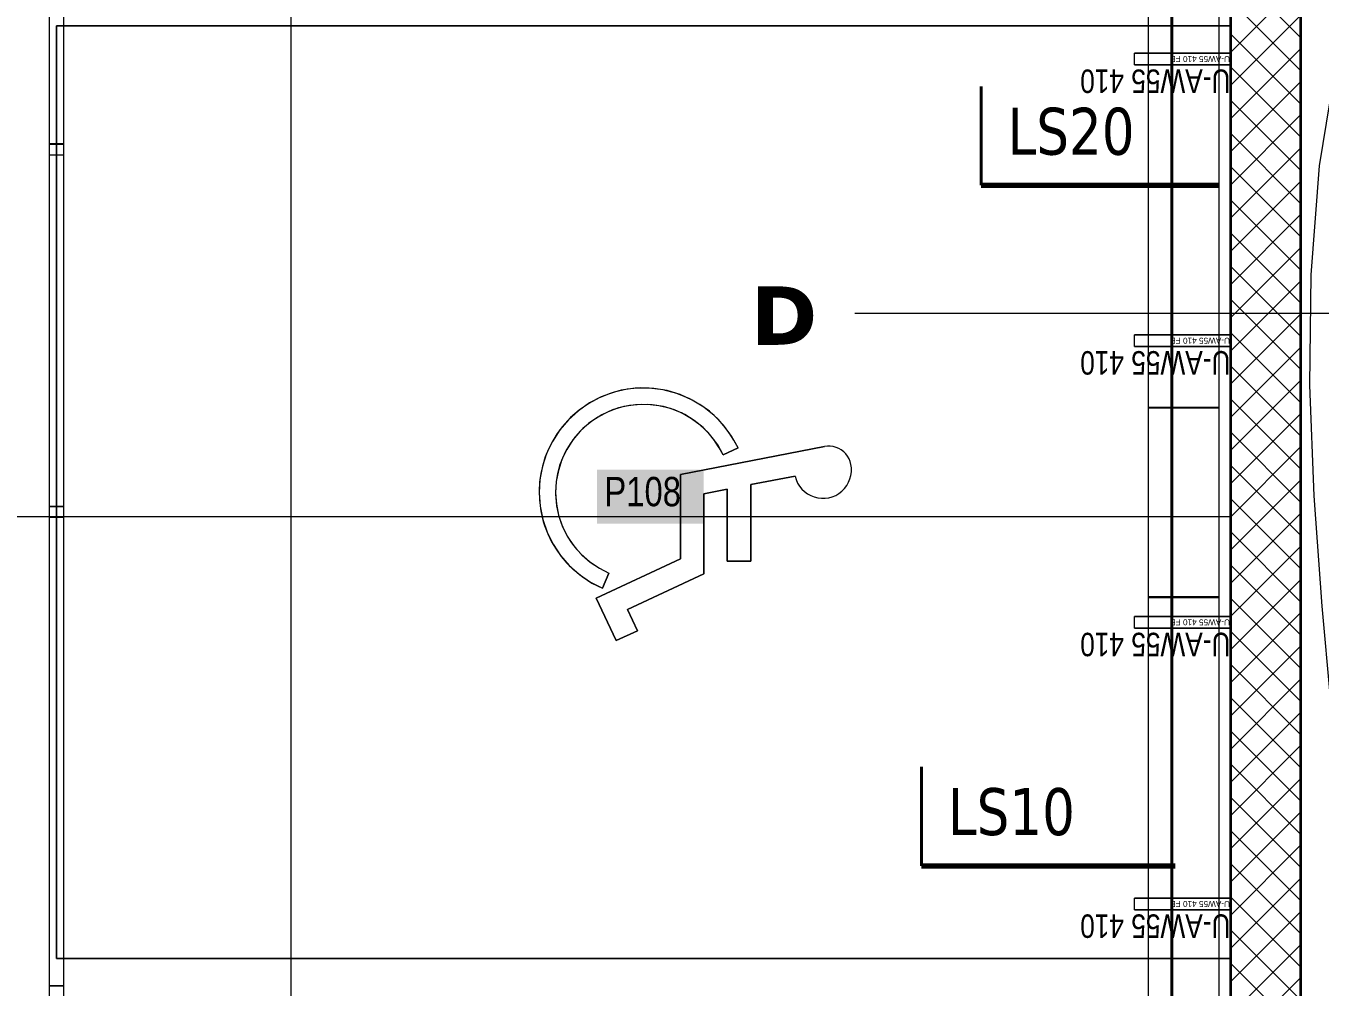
# Model space of a CAD drawing. Extents: x -1067 to 613, y -179 to 712.
# Drawn here: x -187.7 to -77.5, y -68.1 to 13.9 of the extents above; entities that cross this region are included whole.
import ezdxf
from ezdxf.lldxf.tags import DXFTag

# ---------------------------------------------------------------- set-up
doc = ezdxf.new("R2010")
doc.units = 0
doc.layers.get('0').update_dxf_attribs({"lineweight": 13})
for name, color, linetype, lineweight, true_color in [('A-____-MATC-OTLN', 7, 'Strichpunkt - Mittel', 40, 0x0080ff), ('EL01_WAN_Leitung_Licht', 7, 'Continuous', 13, 0x0080ff), ('EL01_WAN_Leuchten', 7, 'Continuous', 13, 0x0080ff), ('EL01_WAN_Trassen', 40, 'Continuous', 13, 0xffbf00), ('EL01_WAN_Trassen Befestigung', 7, 'Continuous', 13, 0xb2b200), ('G-____-____-SYMB', 7, 'Strichpunkt - Weit', 5, 0x008080), ('S-GRID-____-IDEN', 7, 'Continuous', 9, 0x5555aa)]:
    doc.layers.add(name, color=color, linetype=linetype, lineweight=lineweight, true_color=true_color)
for name, color, linetype, lineweight in [('A-FLOR-____-OTLN', 7, 'Continuous', 9), ('A-WALL-____-MCUT', 7, 'Continuous', 35), ('A-WALL-____-PATT', 7, 'Continuous', 35), ('C-PRKG-____-IDEN', 7, 'Continuous', 5), ('C-PRKG-____-OTLN', 7, 'Continuous', 9), ('S-GRID-____-OTLN', 7, 'Continuous', 5)]:
    doc.layers.add(name, color=color, linetype=linetype, lineweight=lineweight)
doc.styles.get("Standard").update_dxf_attribs({"font": 'arial.ttf'})
tags = doc.linetypes.add('_Rasterlinie_', pattern=[0.375, 0.2, -0.05, 0.075, -0.05]).pattern_tags.tags
tags[10:11] = [DXFTag(74, 4), DXFTag(75, 0), DXFTag(340, '0'), DXFTag(46, 1.0), DXFTag(50, 0.0), DXFTag(44, 0.0), DXFTag(45, 0.0)]
tags[8:9] = [DXFTag(74, 4), DXFTag(75, 0), DXFTag(340, '0'), DXFTag(46, 1.0), DXFTag(50, 0.0), DXFTag(44, 0.0), DXFTag(45, 0.0)]
tags[6:7] = [DXFTag(74, 4), DXFTag(75, 0), DXFTag(340, '0'), DXFTag(46, 1.0), DXFTag(50, 0.0), DXFTag(44, 0.0), DXFTag(45, 0.0)]
tags[4:5] = [DXFTag(74, 4), DXFTag(75, 0), DXFTag(340, '0'), DXFTag(46, 1.0), DXFTag(50, 0.0), DXFTag(44, 0.0), DXFTag(45, 0.0)]
tags = doc.linetypes.add('_Schnittlinie_', pattern=[0.3, 0.15, -0.05, 0.05, -0.05]).pattern_tags.tags
tags[10:11] = [DXFTag(74, 4), DXFTag(75, 0), DXFTag(340, '0'), DXFTag(46, 1.0), DXFTag(50, 0.0), DXFTag(44, 0.0), DXFTag(45, 0.0)]
tags[8:9] = [DXFTag(74, 4), DXFTag(75, 0), DXFTag(340, '0'), DXFTag(46, 1.0), DXFTag(50, 0.0), DXFTag(44, 0.0), DXFTag(45, 0.0)]
tags[6:7] = [DXFTag(74, 4), DXFTag(75, 0), DXFTag(340, '0'), DXFTag(46, 1.0), DXFTag(50, 0.0), DXFTag(44, 0.0), DXFTag(45, 0.0)]
tags[4:5] = [DXFTag(74, 4), DXFTag(75, 0), DXFTag(340, '0'), DXFTag(46, 1.0), DXFTag(50, 0.0), DXFTag(44, 0.0), DXFTag(45, 0.0)]
tags = doc.linetypes.add('Strichpunkt - Mittel', pattern=[0.35, 0.15, -0.1, 0, -0.1]).pattern_tags.tags
tags[10:11] = [DXFTag(74, 4), DXFTag(75, 0), DXFTag(340, '0'), DXFTag(46, 1.0), DXFTag(50, 0.0), DXFTag(44, 0.0), DXFTag(45, 0.0)]
tags[8:9] = [DXFTag(74, 4), DXFTag(75, 0), DXFTag(340, '0'), DXFTag(46, 1.0), DXFTag(50, 0.0), DXFTag(44, 0.0), DXFTag(45, 0.0)]
tags[6:7] = [DXFTag(74, 4), DXFTag(75, 0), DXFTag(340, '0'), DXFTag(46, 1.0), DXFTag(50, 0.0), DXFTag(44, 0.0), DXFTag(45, 0.0)]
tags[4:5] = [DXFTag(74, 4), DXFTag(75, 0), DXFTag(340, '0'), DXFTag(46, 1.0), DXFTag(50, 0.0), DXFTag(44, 0.0), DXFTag(45, 0.0)]
tags = doc.linetypes.add('Strichpunkt - Weit', pattern=[0.5, 0.2, -0.15, 0, -0.15]).pattern_tags.tags
tags[10:11] = [DXFTag(74, 4), DXFTag(75, 0), DXFTag(340, '0'), DXFTag(46, 1.0), DXFTag(50, 0.0), DXFTag(44, 0.0), DXFTag(45, 0.0)]
tags[8:9] = [DXFTag(74, 4), DXFTag(75, 0), DXFTag(340, '0'), DXFTag(46, 1.0), DXFTag(50, 0.0), DXFTag(44, 0.0), DXFTag(45, 0.0)]
tags[6:7] = [DXFTag(74, 4), DXFTag(75, 0), DXFTag(340, '0'), DXFTag(46, 1.0), DXFTag(50, 0.0), DXFTag(44, 0.0), DXFTag(45, 0.0)]
tags[4:5] = [DXFTag(74, 4), DXFTag(75, 0), DXFTag(340, '0'), DXFTag(46, 1.0), DXFTag(50, 0.0), DXFTag(44, 0.0), DXFTag(45, 0.0)]

# ---------------------------------------------------------------- blocks, each defined once
blk = doc.blocks.new('Referenz-A0UJ3194XE', base_point=(-1062.18, -175.86))
at = {"layer": 'A-____-MATC-OTLN', "color": 0, "linetype": 'Strichpunkt - Mittel', "ltscale": 0.4}
blk.add_line((-90.1, 560.56), (-90.1, -171.09), dxfattribs=at)
at = {"layer": 'A-FLOR-____-OTLN', "color": 0, "linetype": 'Continuous', "ltscale": 0.13}
blk.add_line((-85.1, -27.97), (-985.1, -27.97), dxfattribs=at)
at = {"layer": 'A-WALL-____-MCUT', "color": 0, "linetype": 'Continuous', "ltscale": 0.35}
for p, q in [((-85.1, 181.78), (-85.1, -171.09)), ((-79.1, -171.09), (-79.1, 172.78))]:
    blk.add_line(p, q, dxfattribs=at)
at = {"layer": 'A-WALL-____-PATT', "color": 0, "linetype": 'Continuous', "lineweight": 9, "ltscale": 0.13}
for p, q in [((-79.1, 12.84), (-85.1, 18.84)), ((-85.1, 11.6), (-79.1, 17.6)), ((-79.1, 10.02), (-85.1, 16.02)), ((-85.1, 8.77), (-79.1, 14.77)), ((-79.1, 7.19), (-85.1, 13.19)), ((-85.1, 5.94), (-79.1, 11.94)), ((-79.1, 4.36), (-85.1, 10.36)), ((-85.1, 3.11), (-79.1, 9.11)), ((-79.1, 1.53), (-85.1, 7.53)), ((-85.1, 0.29), (-79.1, 6.29)), ((-79.1, -1.3), (-85.1, 4.7)), ((-85.1, -2.54), (-79.1, 3.46)), ((-79.1, -4.13), (-85.1, 1.87)), ((-85.1, -5.37), (-79.1, 0.63)), ((-79.1, -6.96), (-85.1, -0.96)), ((-85.1, -8.2), (-79.1, -2.2)), ((-79.1, -9.78), (-85.1, -3.78)), ((-85.1, -11.03), (-79.1, -5.03)), ((-79.1, -12.61), (-85.1, -6.61)), ((-85.1, -13.86), (-79.1, -7.86)), ((-79.1, -15.44), (-85.1, -9.44)), ((-85.1, -16.68), (-79.1, -10.68)), ((-79.1, -18.27), (-85.1, -12.27)), ((-85.1, -19.51), (-79.1, -13.51)), ((-79.1, -21.1), (-85.1, -15.1)), ((-85.1, -22.34), (-79.1, -16.34)), ((-79.1, -23.93), (-85.1, -17.93)), ((-85.1, -25.17), (-79.1, -19.17)), ((-79.1, -26.75), (-85.1, -20.75)), ((-85.1, -28), (-79.1, -22)), ((-79.1, -29.58), (-85.1, -23.58)), ((-85.1, -30.83), (-79.1, -24.83)), ((-79.1, -32.41), (-85.1, -26.41)), ((-85.1, -33.66), (-79.1, -27.66)), ((-79.1, -35.24), (-85.1, -29.24)), ((-85.1, -36.48), (-79.1, -30.48)), ((-79.1, -38.07), (-85.1, -32.07)), ((-85.1, -39.31), (-79.1, -33.31)), ((-79.1, -40.9), (-85.1, -34.9)), ((-85.1, -42.14), (-79.1, -36.14)), ((-79.1, -43.72), (-85.1, -37.72)), ((-85.1, -44.97), (-79.1, -38.97)), ((-79.1, -46.55), (-85.1, -40.55)), ((-85.1, -47.8), (-79.1, -41.8)), ((-79.1, -49.38), (-85.1, -43.38)), ((-85.1, -50.63), (-79.1, -44.63)), ((-79.1, -52.21), (-85.1, -46.21)), ((-85.1, -53.45), (-79.1, -47.45)), ((-79.1, -55.04), (-85.1, -49.04)), ((-85.1, -56.28), (-79.1, -50.28)), ((-79.1, -57.87), (-85.1, -51.87)), ((-85.1, -59.11), (-79.1, -53.11)), ((-79.1, -60.7), (-85.1, -54.7)), ((-85.1, -61.94), (-79.1, -55.94)), ((-79.1, -63.52), (-85.1, -57.52)), ((-85.1, -64.77), (-79.1, -58.77)), ((-79.1, -66.35), (-85.1, -60.35)), ((-85.1, -67.6), (-79.1, -61.6)), ((-79.1, -69.18), (-85.1, -63.18)), ((-85.1, -70.42), (-79.1, -64.42)), ((-79.1, -72.01), (-85.1, -66.01)), ((-85.1, -73.25), (-79.1, -67.25))]:
    blk.add_line(p, q, dxfattribs=at)
at = {"layer": 'C-PRKG-____-IDEN', "color": 7, "linetype": 'Continuous', "ltscale": 0.13, "true_color": 0xffffff}
for points in [[(-139.05, -28.55), (-129.98, -28.55), (-139.05, -23.95)], [(-129.98, -28.55), (-139.05, -23.95), (-129.98, -23.95)]]:
    blk.add_solid(points, dxfattribs=at)
at = {"layer": 'C-PRKG-____-OTLN', "color": 0, "linetype": 'Continuous', "ltscale": 0.13}
for p, q in [((-85.1, 13.86), (-185.1, 13.86)), ((-85.1, 13.86), (-185.1, 13.86)), ((-185.1, 13.86), (-185.1, 13.86)), ((-185.1, -27.97), (-185.1, 13.86)), ((-85.1, 13.86), (-185.1, 13.86)), ((-85.1, 13.86), (-185.1, 13.86)), ((-185.1, 13.86), (-185.1, -65.63)), ((-185.1, -27.97), (-185.1, 13.86)), ((-185.1, 13.86), (-85.1, 13.86)), ((-185.1, 13.86), (-185.1, 13.86)), ((-137.95, -17.47), (-138.87, -17.84)), ((-137.61, -17.36), (-138.69, -17.75)), ((-136.99, -17.2), (-137.95, -17.47)), ((-136.5, -17.11), (-137.61, -17.36)), ((-135.8, -17.03), (-136.99, -17.2)), ((-135.35, -17), (-136.5, -17.11)), ((-134.61, -17.01), (-135.8, -17.03)), ((-134.21, -17.04), (-135.35, -17)), ((-133.42, -17.16), (-134.61, -17.01)), ((-133.08, -17.23), (-134.21, -17.04)), ((-132.26, -17.46), (-133.42, -17.16)), ((-131.98, -17.56), (-133.08, -17.23)), ((-131.16, -17.92), (-132.26, -17.46)), ((-130.94, -18.03), (-131.98, -17.56)), ((-139.71, -18.28), (-140.64, -18.94)), ((-139.75, -18.31), (-140.57, -18.88)), ((-138.87, -17.84), (-139.75, -18.31)), ((-138.69, -17.75), (-139.71, -18.28)), ((-137.22, -18.7), (-138.12, -19.04)), ((-136.77, -18.59), (-137.73, -18.87)), ((-136.28, -18.49), (-137.22, -18.7)), ((-135.78, -18.43), (-136.77, -18.59)), ((-135.31, -18.4), (-136.28, -18.49)), ((-134.77, -18.4), (-135.78, -18.43)), ((-134.35, -18.43), (-135.31, -18.4)), ((-133.78, -18.51), (-134.77, -18.4)), ((-133.4, -18.59), (-134.35, -18.43)), ((-132.8, -18.76), (-133.78, -18.51)), ((-132.47, -18.87), (-133.4, -18.59)), ((-130.29, -18.41), (-131.16, -17.92)), ((-129.96, -18.63), (-130.94, -18.03)), ((-129.48, -18.99), (-130.29, -18.41)), ((-129.07, -19.35), (-129.96, -18.63)), ((-141.49, -19.71), (-142.23, -20.58)), ((-141.32, -19.53), (-141.99, -20.27)), ((-140.64, -18.94), (-141.49, -19.71)), ((-140.57, -18.88), (-141.32, -19.53)), ((-139.49, -19.82), (-140.26, -20.46)), ((-138.98, -19.48), (-139.77, -20.03)), ((-138.64, -19.29), (-139.49, -19.82)), ((-138.12, -19.04), (-138.98, -19.48)), ((-137.73, -18.87), (-138.64, -19.29)), ((-131.87, -19.13), (-132.8, -18.76)), ((-131.59, -19.27), (-132.47, -18.87)), ((-131, -19.62), (-131.87, -19.13)), ((-130.77, -19.77), (-131.59, -19.27)), ((-130.26, -20.17), (-131, -19.62)), ((-130.02, -20.38), (-130.77, -19.77)), ((-128.75, -19.66), (-129.48, -18.99)), ((-128.28, -20.18), (-129.07, -19.35)), ((-128.25, -20.22), (-128.75, -19.66)), ((-142.23, -20.58), (-142.86, -21.55)), ((-142.44, -20.87), (-142.83, -21.5)), ((-141.99, -20.27), (-142.44, -20.87)), ((-140.49, -20.68), (-141.11, -21.42)), ((-140.26, -20.46), (-140.94, -21.2)), ((-139.77, -20.03), (-140.49, -20.68)), ((-129.6, -20.8), (-130.26, -20.17)), ((-129.35, -21.08), (-130.02, -20.38)), ((-129.01, -21.51), (-129.6, -20.8)), ((-127.6, -21.1), (-128.28, -20.18)), ((-127.8, -20.81), (-128.25, -20.22)), ((-127.4, -21.45), (-127.8, -20.81)), ((-142.86, -21.55), (-143.35, -22.58)), ((-142.83, -21.5), (-143.17, -22.17)), ((-141.35, -21.76), (-141.7, -22.35)), ((-141.11, -21.42), (-141.63, -22.23)), ((-140.94, -21.2), (-141.35, -21.76)), ((-119.69, -21.99), (-131.96, -24.37)), ((-131.96, -24.37), (-119.69, -21.99)), ((-128.78, -21.86), (-129.35, -21.08)), ((-128.64, -22.09), (-129.01, -21.52)), ((-128.32, -22.7), (-128.78, -21.86)), ((-127.05, -22.11), (-127.6, -21.1)), ((-127.05, -22.11), (-127.4, -21.45)), ((-119.44, -21.96), (-119.69, -21.99)), ((-119.44, -21.96), (-119.69, -21.99)), ((-119.19, -21.96), (-119.44, -21.96)), ((-119.19, -21.96), (-119.44, -21.96)), ((-118.94, -21.99), (-119.19, -21.96)), ((-118.94, -21.99), (-119.19, -21.96)), ((-118.7, -22.06), (-118.94, -21.99)), ((-118.7, -22.06), (-118.94, -21.99)), ((-143.35, -22.58), (-143.71, -23.67)), ((-143.46, -22.86), (-143.68, -23.57)), ((-143.17, -22.17), (-143.46, -22.86)), ((-142.05, -23.1), (-142.35, -24.02)), ((-142, -22.97), (-142.24, -23.62)), ((-141.63, -22.23), (-142.05, -23.1)), ((-141.7, -22.35), (-142, -22.97)), ((-128.32, -22.7), (-128.64, -22.09)), ((-128.32, -22.7), (-127.05, -22.11)), ((-127.05, -22.11), (-128.32, -22.7)), ((-128.32, -22.7), (-128.32, -22.7)), ((-127.05, -22.11), (-127.05, -22.11)), ((-118.46, -22.16), (-118.7, -22.06)), ((-118.46, -22.16), (-118.7, -22.06)), ((-118.25, -22.28), (-118.46, -22.16)), ((-118.25, -22.28), (-118.46, -22.16)), ((-118.05, -22.44), (-118.25, -22.28)), ((-118.05, -22.44), (-118.25, -22.28)), ((-117.87, -22.62), (-118.05, -22.44)), ((-117.87, -22.62), (-118.05, -22.44)), ((-117.72, -22.82), (-117.87, -22.62)), ((-117.72, -22.82), (-117.87, -22.62)), ((-117.59, -23.03), (-117.72, -22.82)), ((-117.59, -23.03), (-117.72, -22.82)), ((-117.5, -23.27), (-117.59, -23.03)), ((-117.5, -23.27), (-117.59, -23.03)), ((-143.71, -23.67), (-143.92, -24.79)), ((-143.68, -23.57), (-143.85, -24.3)), ((-142.35, -24.02), (-142.53, -24.97)), ((-142.24, -23.62), (-142.41, -24.29)), ((-117.43, -23.51), (-117.5, -23.27)), ((-117.43, -23.51), (-117.5, -23.27)), ((-117.44, -24.45), (-117.39, -24.14)), ((-117.44, -24.45), (-117.39, -24.14)), ((-117.39, -23.82), (-117.43, -23.51)), ((-117.39, -23.82), (-117.43, -23.51)), ((-117.39, -24.14), (-117.39, -23.82)), ((-117.39, -24.14), (-117.39, -23.82)), ((-117.39, -23.97), (-117.39, -23.97)), ((-143.92, -24.79), (-143.99, -25.94)), ((-143.95, -25.04), (-143.99, -25.79)), ((-143.85, -24.3), (-143.95, -25.04)), ((-142.53, -24.97), (-142.59, -25.93)), ((-142.53, -24.97), (-142.57, -25.43)), ((-142.41, -24.29), (-142.53, -24.97)), ((-131.96, -24.37), (-131.96, -31.57)), ((-131.96, -27.97), (-131.96, -24.37)), ((-131.96, -24.37), (-131.96, -24.37)), ((-125.96, -25.24), (-122.19, -24.51)), ((-122.19, -24.51), (-125.96, -25.24)), ((-125.96, -31.77), (-125.96, -25.24)), ((-125.96, -25.24), (-125.96, -27.97)), ((-125.96, -25.24), (-125.96, -25.24)), ((-122.19, -24.51), (-122.1, -24.81)), ((-122.19, -24.51), (-122.1, -24.81)), ((-122.19, -24.51), (-122.19, -24.51)), ((-122.1, -24.81), (-121.97, -25.1)), ((-122.1, -24.81), (-121.97, -25.1)), ((-121.97, -25.1), (-121.81, -25.37)), ((-121.97, -25.1), (-121.81, -25.37)), ((-117.99, -25.57), (-117.79, -25.32)), ((-117.98, -25.57), (-117.79, -25.32)), ((-117.79, -25.32), (-117.64, -25.04)), ((-117.79, -25.32), (-117.64, -25.04)), ((-117.64, -25.04), (-117.52, -24.75)), ((-117.64, -25.04), (-117.52, -24.75)), ((-117.52, -24.75), (-117.44, -24.45)), ((-117.52, -24.75), (-117.44, -24.45)), ((-143.99, -25.79), (-143.96, -26.54)), ((-143.99, -25.89), (-143.99, -25.89)), ((-143.99, -25.94), (-143.91, -27.08)), ((-142.57, -25.43), (-142.59, -25.89)), ((-142.59, -25.89), (-142.58, -26.11)), ((-142.59, -25.93), (-142.52, -26.89)), ((-142.58, -26.11), (-142.57, -26.34)), ((-142.57, -26.34), (-142.5, -27.03)), ((-129.96, -26.02), (-127.96, -25.63)), ((-127.96, -25.63), (-129.96, -26.02)), ((-129.96, -32.85), (-129.96, -26.02)), ((-129.96, -26.02), (-129.96, -27.97)), ((-129.96, -26.02), (-129.96, -26.02)), ((-127.96, -25.63), (-127.96, -31.77)), ((-127.96, -27.97), (-127.96, -25.63)), ((-127.96, -25.63), (-127.96, -25.63)), ((-121.81, -25.37), (-121.61, -25.62)), ((-121.81, -25.37), (-121.61, -25.62)), ((-121.61, -25.62), (-121.39, -25.83)), ((-121.61, -25.62), (-121.39, -25.83)), ((-121.39, -25.83), (-121.13, -26.02)), ((-121.39, -25.83), (-121.13, -26.02)), ((-121.13, -26.02), (-120.86, -26.17)), ((-121.13, -26.02), (-120.86, -26.17)), ((-120.86, -26.17), (-120.56, -26.29)), ((-120.86, -26.17), (-120.56, -26.29)), ((-120.56, -26.29), (-120.26, -26.37)), ((-120.56, -26.29), (-120.26, -26.37)), ((-120.26, -26.37), (-119.95, -26.4)), ((-120.26, -26.37), (-119.95, -26.4)), ((-119.95, -26.4), (-119.63, -26.4)), ((-119.95, -26.4), (-119.63, -26.4)), ((-119.63, -26.4), (-119.32, -26.35)), ((-119.63, -26.4), (-119.32, -26.35)), ((-119.32, -26.35), (-119.02, -26.27)), ((-119.32, -26.35), (-119.02, -26.27)), ((-119.02, -26.27), (-118.73, -26.15)), ((-119.02, -26.27), (-118.73, -26.15)), ((-118.73, -26.15), (-118.46, -25.99)), ((-118.73, -26.15), (-118.46, -25.99)), ((-118.46, -25.99), (-118.21, -25.79)), ((-118.46, -25.99), (-118.21, -25.79)), ((-118.21, -25.79), (-117.99, -25.57)), ((-118.21, -25.79), (-117.98, -25.57)), ((-143.96, -26.54), (-143.88, -27.28)), ((-143.91, -27.08), (-143.68, -28.2)), ((-143.88, -27.28), (-143.81, -27.63)), ((-142.52, -26.89), (-142.33, -27.84)), ((-142.5, -27.03), (-142.36, -27.71)), ((-185.1, -65.63), (-185.1, -27.99)), ((-185.1, -65.63), (-185.1, -27.99)), ((-143.81, -27.63), (-143.74, -27.98)), ((-143.73, -28), (-143.63, -28.37)), ((-143.68, -28.2), (-143.31, -29.29)), ((-143.63, -28.37), (-143.52, -28.73)), ((-142.36, -27.71), (-142.33, -27.84)), ((-142.33, -27.84), (-142.02, -28.75)), ((-142.33, -27.84), (-142.29, -27.98)), ((-142.28, -28), (-142.11, -28.51)), ((-142.11, -28.51), (-141.91, -29.01)), ((-131.96, -31.57), (-131.96, -27.99)), ((-129.96, -27.99), (-129.96, -32.85)), ((-127.96, -31.77), (-127.96, -27.99)), ((-125.96, -27.99), (-125.96, -31.77)), ((-143.52, -28.73), (-143.25, -29.43)), ((-143.31, -29.29), (-142.8, -30.32)), ((-143.25, -29.43), (-142.93, -30.1)), ((-142.02, -28.75), (-141.59, -29.62)), ((-141.91, -29.01), (-141.59, -29.62)), ((-141.59, -29.62), (-141.06, -30.42)), ((-141.59, -29.62), (-141.22, -30.2)), ((-142.93, -30.1), (-142.54, -30.74)), ((-142.8, -30.32), (-142.17, -31.27)), ((-142.54, -30.74), (-142.11, -31.35)), ((-141.22, -30.2), (-140.8, -30.75)), ((-141.06, -30.42), (-140.42, -31.15)), ((-140.8, -30.75), (-140.33, -31.25)), ((-142.17, -31.27), (-141.42, -32.14)), ((-142.11, -31.35), (-141.63, -31.92)), ((-141.63, -31.92), (-141.1, -32.45)), ((-140.42, -31.15), (-139.7, -31.79)), ((-140.33, -31.25), (-139.63, -31.85)), ((-139.7, -31.79), (-138.9, -32.34)), ((-139.63, -31.85), (-138.86, -32.36)), ((-131.96, -31.57), (-139.12, -34.91)), ((-139.12, -34.91), (-131.96, -31.57)), ((-131.96, -31.57), (-131.96, -31.57)), ((-127.96, -31.77), (-125.96, -31.77)), ((-125.96, -31.77), (-127.96, -31.77)), ((-127.96, -31.77), (-127.96, -31.77)), ((-125.96, -31.77), (-125.96, -31.77)), ((-141.42, -32.14), (-140.56, -32.9)), ((-141.1, -32.45), (-140.32, -33.08)), ((-140.56, -32.9), (-139.61, -33.54)), ((-138.9, -32.34), (-138.04, -32.77)), ((-138.86, -32.36), (-138.04, -32.77)), ((-138.59, -34.06), (-138.04, -32.77)), ((-138.04, -32.77), (-138.59, -34.06)), ((-138.04, -32.77), (-138.04, -32.77)), ((-136.46, -35.88), (-129.96, -32.85)), ((-129.96, -32.85), (-136.46, -35.88)), ((-129.96, -32.85), (-129.96, -32.85)), ((-140.32, -33.08), (-139.49, -33.62)), ((-139.61, -33.54), (-138.59, -34.06)), ((-139.49, -33.62), (-138.59, -34.06)), ((-138.59, -34.06), (-138.59, -34.06)), ((-139.12, -34.91), (-137.43, -38.53)), ((-137.43, -38.53), (-139.12, -34.91)), ((-139.12, -34.91), (-139.12, -34.91)), ((-135.62, -37.69), (-136.46, -35.88)), ((-136.46, -35.88), (-135.62, -37.69)), ((-136.46, -35.88), (-136.46, -35.88)), ((-137.43, -38.53), (-135.62, -37.69)), ((-135.62, -37.69), (-137.43, -38.53)), ((-137.43, -38.53), (-137.43, -38.53)), ((-135.62, -37.69), (-135.62, -37.69)), ((-85.1, -65.63), (-185.1, -65.63)), ((-185.1, -65.63), (-85.1, -65.63)), ((-85.1, -65.63), (-185.1, -65.63)), ((-185.1, -65.63), (-185.1, -65.63))]:
    blk.add_line(p, q, dxfattribs=at)
at = {"layer": 'G-____-____-SYMB', "color": 0, "linetype": 'Continuous', "lineweight": 40, "ltscale": 0.4}
for p, q in [((-106.33, 8.7), (-106.33, 0.28)), ((-111.41, -49.28), (-111.41, -57.71))]:
    blk.add_line(p, q, dxfattribs=at)
at = {"layer": 'G-____-____-SYMB', "color": 0, "linetype": '_Schnittlinie_', "lineweight": 70, "ltscale": 0.7}
for p, q in [((-106.33, 0.28), (-86.12, 0.28)), ((-111.41, -57.71), (-89.82, -57.71))]:
    blk.add_line(p, q, dxfattribs=at)
at = {"layer": 'S-GRID-____-OTLN', "color": 0, "linetype": '_Rasterlinie_', "ltscale": 0.13}
for p, q in [((-165.1, -171.09), (-165.1, 546.38)), ((-117.1, -10.62), (198.84, -10.62))]:
    blk.add_line(p, q, dxfattribs=at)
at = {"layer": 'C-PRKG-____-IDEN', "color": 0, "linetype": 'Continuous', "ltscale": 0.13, "insert": (-138.43, -24.58), "char_height": 2.5, "attachment_point": 1}
blk.add_mtext('{\\W0.8;\\fArial;P108}', dxfattribs=at)
at = {"layer": 'G-____-____-SYMB', "color": 0, "linetype": 'Continuous', "ltscale": 0.13, "char_height": 4, "attachment_point": 1}
for s, insert in [('{\\W0.8;\\fVerdana;LS20}', (-104.09, 6.88)), ('{\\W0.8;\\fVerdana;LS10}', (-109.17, -51.1))]:
    blk.add_mtext(s, dxfattribs=dict(at, insert=insert))
at = {"layer": 'S-GRID-____-IDEN', "color": 0, "linetype": 'Continuous', "lineweight": 5, "ltscale": 0.13, "insert": (-125.98, -8.33), "char_height": 5, "attachment_point": 1}
blk.add_mtext('{\\fVerdana|b1|i0;D}', dxfattribs=at)
blk = doc.blocks.new('IfcObject-A0UJ319YXE', base_point=(-97.62, -15.86))
at = {"layer": 'EL01_WAN_Trassen', "linetype": 'ByBlock', "lineweight": -2, "ltscale": 0.13}
for p, q in [((-93.29, -13.47), (-93.29, -12.47)), ((-93.29, -13.47), (-93.29, -12.47)), ((-85.09, -12.47), (-93.29, -12.47)), ((-93.29, -12.47), (-93.29, -12.47)), ((-93.29, -12.47), (-85.09, -12.47)), ((-85.09, -13.47), (-85.09, -12.47)), ((-85.09, -13.47), (-85.09, -12.47)), ((-85.09, -12.47), (-85.09, -12.47)), ((-85.09, -13.47), (-93.29, -13.47)), ((-93.29, -13.47), (-93.29, -13.47)), ((-93.29, -13.47), (-85.09, -13.47)), ((-85.09, -13.47), (-85.09, -13.47))]:
    blk.add_line(p, q, dxfattribs=at)
at = {"layer": 'EL01_WAN_Trassen', "lineweight": -2, "attachment_point": 1, "rotation": 180}
for s, insert, char_height in [('{\\fArial;U-AW55 410 FE}', (-85.15, -13.22), 0.5), ('{\\W0.8;\\fArial;U-AW55 410}', (-85.11, -15.86), 2)]:
    blk.add_mtext(s, dxfattribs=dict(at, insert=insert, char_height=char_height))
blk = doc.blocks.new('IfcObject-A0UJ31A6XE', base_point=(-97.62, 8.14))
at = {"layer": 'EL01_WAN_Trassen', "linetype": 'ByBlock', "lineweight": -2, "ltscale": 0.13}
for p, q in [((-93.29, 10.53), (-93.29, 11.53)), ((-93.29, 10.53), (-93.29, 11.53)), ((-85.09, 11.53), (-93.29, 11.53)), ((-93.29, 11.53), (-93.29, 11.53)), ((-93.29, 11.53), (-85.09, 11.53)), ((-85.09, 10.53), (-85.09, 11.53)), ((-85.09, 10.53), (-85.09, 11.53)), ((-85.09, 11.53), (-85.09, 11.53)), ((-85.09, 10.53), (-93.29, 10.53)), ((-93.29, 10.53), (-93.29, 10.53)), ((-93.29, 10.53), (-85.09, 10.53)), ((-85.09, 10.53), (-85.09, 10.53))]:
    blk.add_line(p, q, dxfattribs=at)
at = {"layer": 'EL01_WAN_Trassen', "lineweight": -2, "attachment_point": 1, "rotation": 180}
for s, insert, char_height in [('{\\fArial;U-AW55 410 FE}', (-85.15, 10.78), 0.5), ('{\\W0.8;\\fArial;U-AW55 410}', (-85.11, 8.14), 2)]:
    blk.add_mtext(s, dxfattribs=dict(at, insert=insert, char_height=char_height))
blk = doc.blocks.new('Kabelkanal-A0UJ31AUXE', base_point=(-92.1, -34.82))
at = {"color": 0, "linetype": 'ByBlock', "lineweight": -2, "ltscale": 0.13}
for p, q in [((-92.1, -18.7), (-92.1, -18.67)), ((-92.1, -18.67), (-86.1, -18.67)), ((-92.1, -34.8), (-92.1, -18.67)), ((-92.1, -18.7), (-86.1, -18.7)), ((-92.1, -34.82), (-92.1, -18.7)), ((-86.1, -18.7), (-86.1, -18.67)), ((-86.1, -18.67), (-86.1, -34.8)), ((-86.1, -18.7), (-86.1, -34.82)), ((-92.1, -34.82), (-92.1, -34.8)), ((-86.1, -34.8), (-92.1, -34.8)), ((-86.1, -34.82), (-92.1, -34.82)), ((-86.1, -34.82), (-86.1, -34.8))]:
    blk.add_line(p, q, dxfattribs=at)
blk = doc.blocks.new('Kabelkanal-A0UJ31AYXE', base_point=(-92.1, -18.7))
at = {"color": 0, "linetype": 'ByBlock', "lineweight": -2, "ltscale": 0.13}
for p, q in [((-92.1, 41.29), (-92.1, 41.32)), ((-92.1, -18.67), (-92.1, 41.32)), ((-92.1, 41.32), (-86.1, 41.32)), ((-92.1, -18.7), (-92.1, 41.29)), ((-92.1, 41.29), (-86.1, 41.29)), ((-86.1, 41.29), (-86.1, 41.32)), ((-86.1, 41.32), (-86.1, -18.67)), ((-86.1, 41.29), (-86.1, -18.7)), ((-92.1, -18.7), (-92.1, -18.67)), ((-86.1, -18.67), (-92.1, -18.67)), ((-86.1, -18.7), (-92.1, -18.7)), ((-86.1, -18.7), (-86.1, -18.67))]:
    blk.add_line(p, q, dxfattribs=at)
blk = doc.blocks.new('IfcObject-A0UJ31C4XE', base_point=(-97.62, -63.86))
at = {"layer": 'EL01_WAN_Trassen', "linetype": 'ByBlock', "lineweight": -2, "ltscale": 0.13}
for p, q in [((-93.29, -61.47), (-93.29, -60.47)), ((-93.29, -61.47), (-93.29, -60.47)), ((-85.09, -60.47), (-93.29, -60.47)), ((-93.29, -60.47), (-93.29, -60.47)), ((-93.29, -60.47), (-85.09, -60.47)), ((-85.09, -61.47), (-85.09, -60.47)), ((-85.09, -61.47), (-85.09, -60.47)), ((-85.09, -60.47), (-85.09, -60.47)), ((-85.09, -61.47), (-93.29, -61.47)), ((-93.29, -61.47), (-93.29, -61.47)), ((-93.29, -61.47), (-85.09, -61.47)), ((-85.09, -61.47), (-85.09, -61.47))]:
    blk.add_line(p, q, dxfattribs=at)
at = {"layer": 'EL01_WAN_Trassen', "lineweight": -2, "attachment_point": 1, "rotation": 180}
for s, insert, char_height in [('{\\fArial;U-AW55 410 FE}', (-85.15, -61.22), 0.5), ('{\\W0.8;\\fArial;U-AW55 410}', (-85.11, -63.86), 2)]:
    blk.add_mtext(s, dxfattribs=dict(at, insert=insert, char_height=char_height))
blk = doc.blocks.new('IfcObject-A0UJ31C6XE', base_point=(-97.62, -39.86))
at = {"layer": 'EL01_WAN_Trassen', "linetype": 'ByBlock', "lineweight": -2, "ltscale": 0.13}
for p, q in [((-93.29, -37.47), (-93.29, -36.47)), ((-93.29, -37.47), (-93.29, -36.47)), ((-85.09, -36.47), (-93.29, -36.47)), ((-93.29, -36.47), (-93.29, -36.47)), ((-93.29, -36.47), (-85.09, -36.47)), ((-85.09, -37.47), (-93.29, -37.47)), ((-93.29, -37.47), (-93.29, -37.47)), ((-93.29, -37.47), (-85.09, -37.47)), ((-85.09, -37.47), (-85.09, -36.47)), ((-85.09, -37.47), (-85.09, -36.47)), ((-85.09, -36.47), (-85.09, -36.47)), ((-85.09, -37.47), (-85.09, -37.47))]:
    blk.add_line(p, q, dxfattribs=at)
at = {"layer": 'EL01_WAN_Trassen', "lineweight": -2, "attachment_point": 1, "rotation": 180}
for s, insert, char_height in [('{\\fArial;U-AW55 410 FE}', (-85.15, -37.22), 0.5), ('{\\W0.8;\\fArial;U-AW55 410}', (-85.11, -39.86), 2)]:
    blk.add_mtext(s, dxfattribs=dict(at, insert=insert, char_height=char_height))
blk = doc.blocks.new('Kabelkanal-A0UJ31CEXE', base_point=(-92.1, -94.84))
at = {"color": 0, "linetype": 'ByBlock', "lineweight": -2, "ltscale": 0.13}
for p, q in [((-92.1, -34.82), (-92.1, -34.85)), ((-92.1, -34.82), (-86.1, -34.82)), ((-92.1, -94.81), (-92.1, -34.82)), ((-92.1, -34.85), (-86.1, -34.85)), ((-92.1, -94.84), (-92.1, -34.85)), ((-86.1, -34.82), (-86.1, -34.85)), ((-86.1, -34.82), (-86.1, -94.81)), ((-86.1, -34.85), (-86.1, -94.84)), ((-92.1, -94.81), (-92.1, -94.84)), ((-86.1, -94.81), (-92.1, -94.81)), ((-86.1, -94.84), (-92.1, -94.84)), ((-86.1, -94.81), (-86.1, -94.84))]:
    blk.add_line(p, q, dxfattribs=at)
blk = doc.blocks.new('Kabelkanal-A0UJ31IKXE', base_point=(-185.69, -67.99))
at = {"color": 0, "linetype": 'ByBlock', "lineweight": -2, "ltscale": 0.13}
for p, q in [((-185.69, -27.97), (-185.69, -28)), ((-185.69, -27.97), (-184.49, -27.97)), ((-185.69, -67.97), (-185.69, -27.97)), ((-185.69, -28), (-184.49, -28)), ((-185.69, -67.99), (-185.69, -28)), ((-184.49, -27.97), (-184.49, -28)), ((-184.49, -27.97), (-184.49, -67.97)), ((-184.49, -28), (-184.49, -67.99)), ((-185.69, -67.97), (-185.69, -67.99)), ((-184.49, -67.97), (-185.69, -67.97)), ((-184.49, -67.99), (-185.69, -67.99)), ((-184.49, -67.97), (-184.49, -67.99))]:
    blk.add_line(p, q, dxfattribs=at)
blk = doc.blocks.new('LED-Langfeldleuchte 37W-A0UJ31JSXE', base_point=(-185.69, -27.12))
at = {"color": 0, "linetype": 'ByBlock', "lineweight": -2, "ltscale": 0.13}
for p, q in [((-185.69, 2.88), (-185.69, 2.88)), ((-185.69, -27.12), (-185.69, 2.88)), ((-185.69, 2.88), (-184.49, 2.88)), ((-185.69, -27.11), (-185.69, 2.88)), ((-185.69, 2.88), (-184.49, 2.88)), ((-184.49, 2.88), (-184.49, 2.88)), ((-184.49, 2.88), (-184.49, -27.12)), ((-184.49, 2.88), (-184.49, -27.11)), ((-185.69, -27.12), (-185.69, -27.11)), ((-184.49, -27.11), (-185.69, -27.11)), ((-184.49, -27.12), (-185.69, -27.12)), ((-184.49, -27.12), (-184.49, -27.11))]:
    blk.add_line(p, q, dxfattribs=at)
blk = doc.blocks.new('Kabelkanal-A0UJ31JWXE', base_point=(-185.69, -28))
at = {"color": 0, "linetype": 'ByBlock', "lineweight": -2, "ltscale": 0.13}
for p, q in [((-185.69, 3.79), (-185.69, 3.81)), ((-185.69, 3.81), (-184.49, 3.81)), ((-185.69, -27.98), (-185.69, 3.81)), ((-185.69, 3.79), (-184.49, 3.79)), ((-185.69, -28), (-185.69, 3.79)), ((-184.49, 3.79), (-184.49, 3.81)), ((-184.49, 3.81), (-184.49, -27.98)), ((-184.49, 3.79), (-184.49, -28)), ((-185.69, -28), (-185.69, -27.98)), ((-184.49, -27.98), (-185.69, -27.98)), ((-184.49, -28), (-185.69, -28)), ((-184.49, -28), (-184.49, -27.98))]:
    blk.add_line(p, q, dxfattribs=at)
blk = doc.blocks.new('Kabelkanal-A0UJ31L4XE', base_point=(-185.69, -107.94))
at = {"color": 0, "linetype": 'ByBlock', "lineweight": -2, "ltscale": 0.13}
for p, q in [((-185.69, -67.92), (-185.69, -67.95)), ((-185.69, -67.92), (-184.49, -67.92)), ((-185.69, -107.91), (-185.69, -67.92)), ((-185.69, -67.95), (-184.49, -67.95)), ((-185.69, -107.94), (-185.69, -67.95)), ((-184.49, -67.92), (-184.49, -67.95)), ((-184.49, -67.92), (-184.49, -107.91)), ((-184.49, -67.95), (-184.49, -107.94)), ((-185.69, -107.91), (-185.69, -107.94)), ((-184.49, -107.91), (-185.69, -107.91)), ((-184.49, -107.94), (-185.69, -107.94)), ((-184.49, -107.91), (-184.49, -107.94))]:
    blk.add_line(p, q, dxfattribs=at)
blk = doc.blocks.new('Kabelkanal-A0UJ31QKXE', base_point=(-185.69, 3.76))
at = {"color": 0, "linetype": 'ByBlock', "lineweight": -2, "ltscale": 0.13}
for p, q in [((-185.69, 43.75), (-185.69, 43.78)), ((-185.69, 43.78), (-184.49, 43.78)), ((-185.69, 3.79), (-185.69, 43.78)), ((-185.69, 43.75), (-184.49, 43.75)), ((-185.69, 3.76), (-185.69, 43.75)), ((-184.49, 43.75), (-184.49, 43.78)), ((-184.49, 43.78), (-184.49, 3.79)), ((-184.49, 43.75), (-184.49, 3.76)), ((-185.69, 3.76), (-185.69, 3.79)), ((-184.49, 3.79), (-185.69, 3.79)), ((-184.49, 3.76), (-185.69, 3.76)), ((-184.49, 3.76), (-184.49, 3.79))]:
    blk.add_line(p, q, dxfattribs=at)
blk = doc.blocks.new('Leitung-A0UJ31U6XE', base_point=(-78.37, -134.64))
at = {"color": 0, "linetype": 'ByBlock', "lineweight": -2, "ltscale": 0.13}
for p, q in [((-70.06, 29.21), (-70.72, 27.7)), ((-70.72, 27.7), (-71.36, 26.18)), ((-71.36, 26.18), (-71.97, 24.66)), ((-71.97, 24.66), (-72.56, 23.12)), ((-72.56, 23.12), (-73.13, 21.58)), ((-73.13, 21.58), (-73.66, 20.02)), ((-73.66, 20.02), (-76.06, 11.09)), ((-76.06, 11.09), (-77.55, 1.94)), ((-77.55, 1.94), (-78.27, -7.37)), ((-78.27, -7.37), (-78.37, -16.77)), ((-78.37, -16.77), (-78, -26.19)), ((-78, -26.19), (-77.32, -35.59)), ((-77.32, -35.59), (-76.62, -43.42)), ((-76.62, -43.42), (-75.91, -51.2)), ((-75.91, -51.2), (-75.29, -58.96)), ((-75.29, -58.96), (-74.88, -66.72)), ((-74.88, -66.72), (-74.77, -74.49)), ((-74.77, -74.49), (-75.08, -82.32)), ((-75.08, -82.32), (-75.67, -88.8)), ((-75.67, -88.8), (-76.38, -95.3)), ((-76.38, -95.3), (-77, -101.78)), ((-77, -101.78), (-77.29, -108.21)), ((-77.29, -108.21), (-77.03, -114.57)), ((-77.03, -114.57), (-76, -120.83)), ((-76, -120.83), (-75.35, -123.22)), ((-75.35, -123.22), (-74.55, -125.59)), ((-74.55, -125.59), (-73.64, -127.92)), ((-73.64, -127.92), (-72.62, -130.21)), ((-72.62, -130.21), (-71.5, -132.45)), ((-71.5, -132.45), (-70.3, -134.64))]:
    blk.add_line(p, q, dxfattribs=at)

msp = doc.modelspace()

# ---------------------------------------------------------------- block references
at = {"color": 9, "lineweight": 25, "ltscale": 0.25, "true_color": 0xc0c0c0}
msp.add_blockref('Referenz-A0UJ3194XE', (-1062.18, -175.86), dxfattribs=at)
at = {"layer": 'EL01_WAN_Leitung_Licht', "ltscale": 0.13}
msp.add_blockref('Leitung-A0UJ31U6XE', (-78.37, -134.64), dxfattribs=at)
at = {"layer": 'EL01_WAN_Leuchten', "ltscale": 0.13}
for name, p in [('Kabelkanal-A0UJ31QKXE', (-185.69, 3.76)), ('Kabelkanal-A0UJ31JWXE', (-185.69, -28)), ('LED-Langfeldleuchte 37W-A0UJ31JSXE', (-185.69, -27.12)), ('Kabelkanal-A0UJ31IKXE', (-185.69, -67.99)), ('Kabelkanal-A0UJ31L4XE', (-185.69, -107.94))]:
    msp.add_blockref(name, p, dxfattribs=at)
at = {"layer": 'EL01_WAN_Trassen', "ltscale": 0.13}
for name, p in [('Kabelkanal-A0UJ31AYXE', (-92.1, -18.7)), ('Kabelkanal-A0UJ31AUXE', (-92.1, -34.82)), ('Kabelkanal-A0UJ31CEXE', (-92.1, -94.84))]:
    msp.add_blockref(name, p, dxfattribs=at)
at = {"layer": 'EL01_WAN_Trassen Befestigung', "ltscale": 0.13}
for name, p in [('IfcObject-A0UJ31A6XE', (-97.62, 8.14)), ('IfcObject-A0UJ319YXE', (-97.62, -15.86)), ('IfcObject-A0UJ31C6XE', (-97.62, -39.86)), ('IfcObject-A0UJ31C4XE', (-97.62, -63.86))]:
    msp.add_blockref(name, p, dxfattribs=at)

doc.saveas('drawing.dxf')
